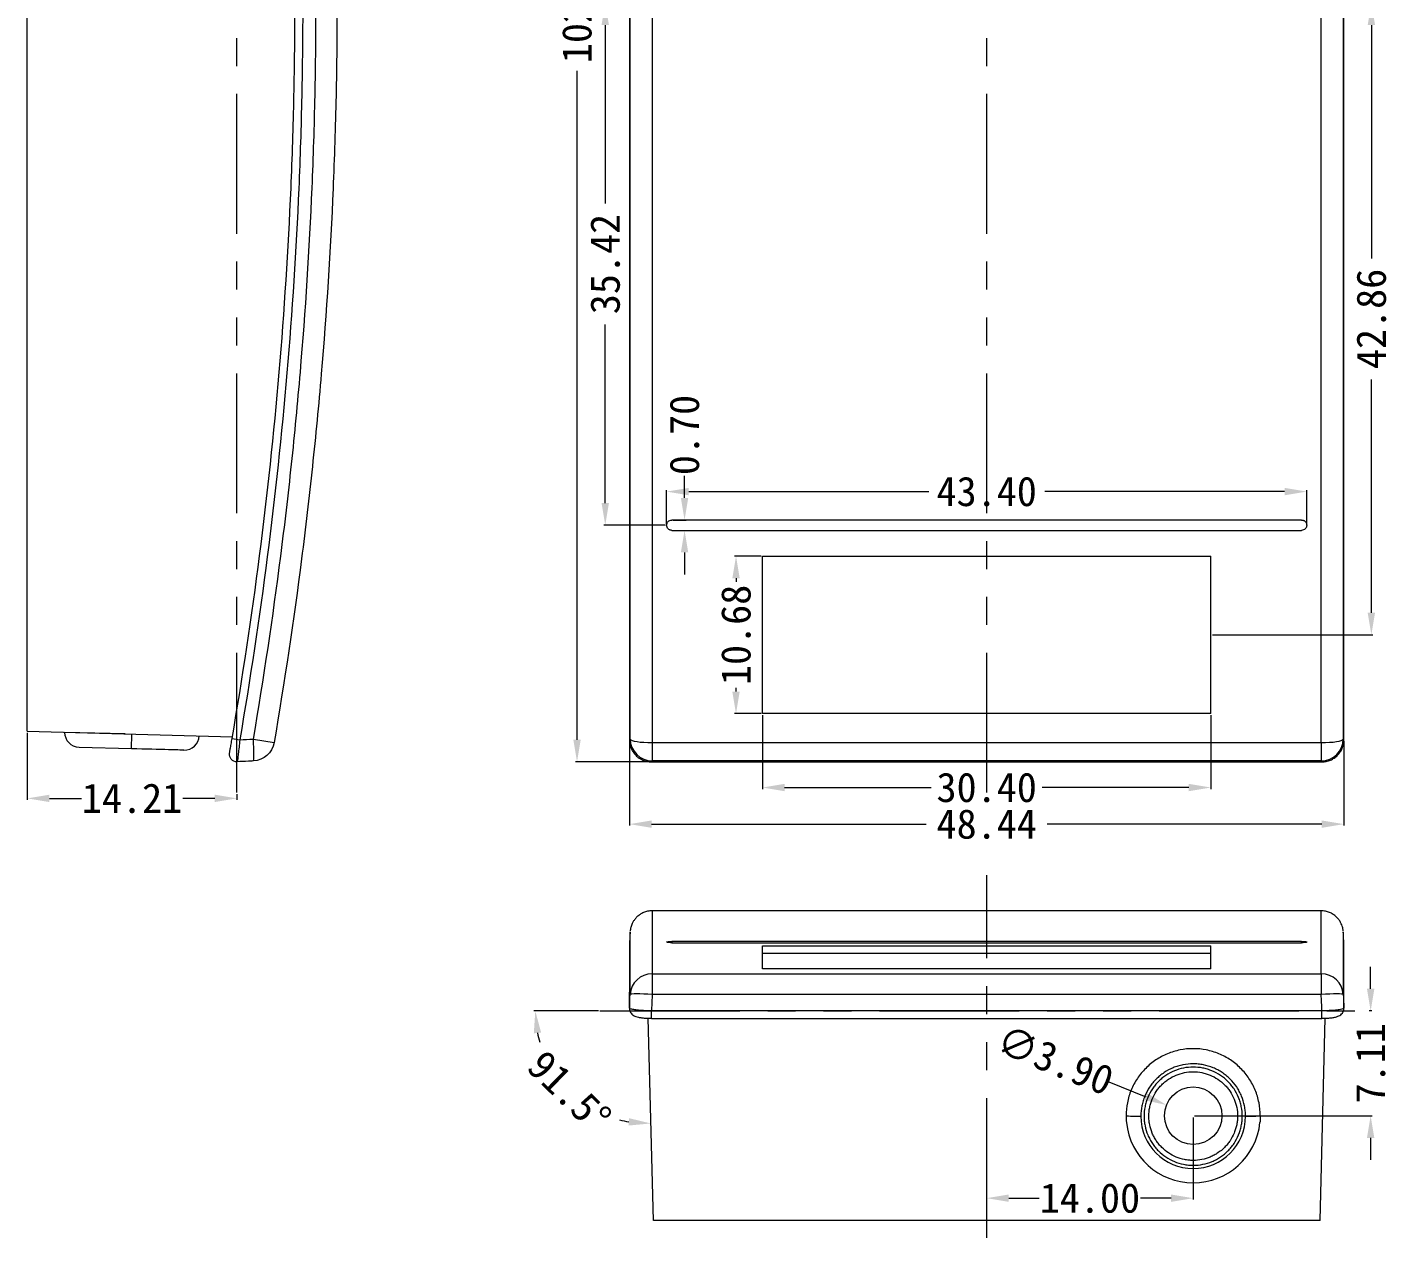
# Model space of a CAD drawing. Extents: x 28 to 482, y 221 to 386.
# Drawn here: x 30 to 122.4, y 221.2 to 303.3 of the extents above; entities that cross this region are included whole.
import ezdxf

# ---------------------------------------------------------------- set-up
doc = ezdxf.new("R2010")
doc.units = 0
doc.header["$MEASUREMENT"] = 0
doc.linetypes.add('PHANTOM', pattern=[2.5, 1.25, -0.25, 0.25, -0.25, 0.25, -0.25])
doc.layers.add('10', color=7, linetype='Continuous')
doc.dimstyles.new('2', dxfattribs={"dimtxt": 2, "dimasz": 1.5, "dimexe": 0.1, "dimexo": 0.1, "dimgap": 0.1, "dimtad": 0, "dimzin": 0, "dimdsep": 46, "dimtxsty": 'Standard', "dimcen": 0, "dimclrd": 4, "dimclre": 4, "dimclrt": 3, "dimadec": 1, "dimazin": 0, "dimtfac": 1, "dimtofl": 0, "dimtmove": 0, "dimatfit": 3, "dimfxl": 0, "dimtolj": 1, "dimtzin": 0, "dimlwd": 9, "dimlwe": 9, "dimarcsym": 0})

# ---------------------------------------------------------------- blocks, each defined once
blk = doc.blocks.new('*D26')
at = {"color": 4, "linetype": 'Continuous', "lineweight": 9}
for p, q in [((73.338, 269.583), (73.338, 271.861)), ((116.738, 269.583), (116.738, 271.861)), ((74.838, 271.761), (91.105, 271.761)), ((115.238, 271.761), (98.972, 271.761))]:
    blk.add_line(p, q, dxfattribs=at)
for points in [[(74.838, 272.011), (74.838, 271.511), (73.338, 271.761)], [(115.238, 272.011), (115.238, 271.511), (116.738, 271.761)]]:
    blk.add_solid(points, dxfattribs=at)
at = {"layer": 'Defpoints', "color": 0, "linetype": 'Continuous', "lineweight": 9}
for p in [(116.738, 271.761), (73.338, 269.483), (116.738, 269.483)]:
    blk.add_point(p, dxfattribs=at)
at = {"color": 3, "linetype": 'Continuous', "lineweight": 9, "insert": (95.038, 271.761), "char_height": 2, "attachment_point": 5}
blk.add_mtext('\\A1;43.40', dxfattribs=at)
blk = doc.blocks.new('*D27')
at = {"color": 4, "linetype": 'Continuous', "lineweight": 9}
for p, q in [((68.916, 304.902), (69.276, 304.902)), ((69.176, 303.402), (69.176, 291.293)), ((69.176, 270.983), (69.176, 283.093)), ((73.238, 269.483), (69.076, 269.483))]:
    blk.add_line(p, q, dxfattribs=at)
for points in [[(68.926, 303.402), (69.426, 303.402), (69.176, 304.902)], [(68.926, 270.983), (69.426, 270.983), (69.176, 269.483)]]:
    blk.add_solid(points, dxfattribs=at)
at = {"layer": 'Defpoints', "color": 0, "linetype": 'Continuous', "lineweight": 9}
for p in [(68.816, 304.902), (69.176, 269.483), (73.338, 269.483)]:
    blk.add_point(p, dxfattribs=at)
at = {"color": 3, "linetype": 'Continuous', "lineweight": 9, "insert": (69.176, 287.193), "char_height": 2, "attachment_point": 5, "rotation": 90}
blk.add_mtext('\\A1;35.42', dxfattribs=at)
blk = doc.blocks.new('*D28')
at = {"color": 4, "linetype": 'Continuous', "lineweight": 9}
for p, q in [((74.553, 271.333), (74.553, 272.833)), ((73.788, 269.833), (74.653, 269.833)), ((73.788, 269.133), (74.653, 269.133)), ((74.553, 267.633), (74.553, 266.133))]:
    blk.add_line(p, q, dxfattribs=at)
for points in [[(74.303, 271.333), (74.803, 271.333), (74.553, 269.833)], [(74.303, 267.633), (74.803, 267.633), (74.553, 269.133)]]:
    blk.add_solid(points, dxfattribs=at)
at = {"layer": 'Defpoints', "color": 0, "linetype": 'Continuous', "lineweight": 9}
for p in [(73.688, 269.833), (73.688, 269.133), (74.553, 269.833)]:
    blk.add_point(p, dxfattribs=at)
at = {"color": 3, "linetype": 'Continuous', "lineweight": 9, "insert": (74.553, 275.6), "char_height": 2, "attachment_point": 5, "rotation": 90}
blk.add_mtext('\\A1;0.70', dxfattribs=at)
blk = doc.blocks.new('*D29')
at = {"color": 4, "linetype": 'Continuous', "lineweight": 9}
for p, q in [((79.838, 256.602), (79.838, 251.589)), ((110.238, 256.602), (110.238, 251.589)), ((81.338, 251.689), (91.272, 251.689)), ((108.738, 251.689), (98.805, 251.689))]:
    blk.add_line(p, q, dxfattribs=at)
for points in [[(81.338, 251.939), (81.338, 251.439), (79.838, 251.689)], [(108.738, 251.939), (108.738, 251.439), (110.238, 251.689)]]:
    blk.add_solid(points, dxfattribs=at)
at = {"layer": 'Defpoints', "color": 0, "linetype": 'Continuous', "lineweight": 9}
for p in [(79.838, 256.702), (110.238, 256.702), (110.238, 251.689)]:
    blk.add_point(p, dxfattribs=at)
at = {"color": 3, "linetype": 'Continuous', "lineweight": 9, "insert": (95.038, 251.689), "char_height": 2, "attachment_point": 5}
blk.add_mtext('\\A1;30.40', dxfattribs=at)
blk = doc.blocks.new('*D30')
at = {"color": 4, "linetype": 'Continuous', "lineweight": 9}
for p, q in [((79.738, 267.383), (77.942, 267.383)), ((78.042, 265.883), (78.042, 265.643)), ((78.042, 258.202), (78.042, 258.443)), ((79.738, 256.702), (77.942, 256.702))]:
    blk.add_line(p, q, dxfattribs=at)
for points in [[(77.792, 265.883), (78.292, 265.883), (78.042, 267.383)], [(77.792, 258.202), (78.292, 258.202), (78.042, 256.702)]]:
    blk.add_solid(points, dxfattribs=at)
at = {"layer": 'Defpoints', "color": 0, "linetype": 'Continuous', "lineweight": 9}
for p in [(78.042, 267.383), (79.838, 267.383), (79.838, 256.702)]:
    blk.add_point(p, dxfattribs=at)
at = {"color": 3, "linetype": 'Continuous', "lineweight": 9, "insert": (78.042, 262.043), "char_height": 2, "attachment_point": 5, "rotation": 90}
blk.add_mtext('\\A1;10.68', dxfattribs=at)
blk = doc.blocks.new('*D31')
at = {"color": 4, "linetype": 'Continuous', "lineweight": 9}
for p, q in [((121.161, 304.902), (121.02, 304.902)), ((121.12, 303.402), (121.12, 287.572)), ((121.12, 263.543), (121.12, 279.372)), ((110.338, 262.043), (121.22, 262.043))]:
    blk.add_line(p, q, dxfattribs=at)
for points in [[(120.87, 303.402), (121.37, 303.402), (121.12, 304.902)], [(120.87, 263.543), (121.37, 263.543), (121.12, 262.043)]]:
    blk.add_solid(points, dxfattribs=at)
at = {"layer": 'Defpoints', "color": 0, "linetype": 'Continuous', "lineweight": 9}
for p in [(121.12, 304.902), (121.261, 304.902), (110.238, 262.043)]:
    blk.add_point(p, dxfattribs=at)
at = {"color": 3, "linetype": 'Continuous', "lineweight": 9, "insert": (121.12, 283.472), "char_height": 2, "attachment_point": 5, "rotation": 90}
blk.add_mtext('\\A1;42.86', dxfattribs=at)
blk = doc.blocks.new('*D32')
at = {"color": 4, "linetype": 'Continuous', "lineweight": 9}
for p, q in [((70.816, 254.828), (70.816, 249.107)), ((119.26, 254.828), (119.26, 249.107)), ((72.316, 249.207), (90.938, 249.207)), ((117.76, 249.207), (99.138, 249.207))]:
    blk.add_line(p, q, dxfattribs=at)
for points in [[(72.316, 249.457), (72.316, 248.957), (70.816, 249.207)], [(117.76, 249.457), (117.76, 248.957), (119.26, 249.207)]]:
    blk.add_solid(points, dxfattribs=at)
at = {"layer": 'Defpoints', "color": 0, "linetype": 'Continuous', "lineweight": 9}
for p in [(70.816, 254.928), (119.26, 254.928), (119.26, 249.207)]:
    blk.add_point(p, dxfattribs=at)
at = {"color": 3, "linetype": 'Continuous', "lineweight": 9, "insert": (95.038, 249.207), "char_height": 2, "attachment_point": 5}
blk.add_mtext('\\A1;48.44', dxfattribs=at)
blk = doc.blocks.new('*D33')
at = {"color": 4, "linetype": 'Continuous', "lineweight": 9}
for p, q in [((72.205, 356.37), (67.161, 356.37)), ((67.261, 354.87), (67.261, 309.502)), ((67.261, 254.934), (67.261, 300.302)), ((72.205, 253.434), (67.161, 253.434))]:
    blk.add_line(p, q, dxfattribs=at)
for points in [[(67.011, 354.87), (67.511, 354.87), (67.261, 356.37)], [(67.011, 254.934), (67.511, 254.934), (67.261, 253.434)]]:
    blk.add_solid(points, dxfattribs=at)
at = {"layer": 'Defpoints', "color": 0, "linetype": 'Continuous', "lineweight": 9}
for p in [(67.261, 356.37), (72.305, 356.37), (72.305, 253.434)]:
    blk.add_point(p, dxfattribs=at)
at = {"color": 3, "linetype": 'Continuous', "lineweight": 9, "insert": (67.261, 304.902), "char_height": 2, "attachment_point": 5, "rotation": 90}
blk.add_mtext('\\A1;102.94', dxfattribs=at)
blk = doc.blocks.new('*D43')
at = {"color": 4, "linetype": 'Continuous', "lineweight": 9}
for p, q in [((29.988, 255.402), (29.988, 250.854)), ((31.488, 250.954), (33.658, 250.954)), ((42.696, 250.954), (40.525, 250.954)), ((44.196, 251.246), (44.196, 250.854))]:
    blk.add_line(p, q, dxfattribs=at)
for points in [[(31.488, 251.204), (31.488, 250.704), (29.988, 250.954)], [(42.696, 251.204), (42.696, 250.704), (44.196, 250.954)]]:
    blk.add_solid(points, dxfattribs=at)
at = {"layer": 'Defpoints', "color": 0, "linetype": 'Continuous', "lineweight": 9}
for p in [(29.988, 255.502), (29.988, 250.954), (44.196, 251.346)]:
    blk.add_point(p, dxfattribs=at)
at = {"color": 3, "linetype": 'Continuous', "lineweight": 9, "insert": (37.092, 250.954), "char_height": 2, "attachment_point": 5}
blk.add_mtext('\\A1;14.21', dxfattribs=at)
blk = doc.blocks.new('*D44')
at = {"color": 4, "linetype": 'Continuous', "lineweight": 9}
for start, end in [(190.75326, 199.58529), (251.91471, 260.74674)]:
    blk.add_arc((44.196, 354.674), 9.298, start, end, dxfattribs=at)
for points in [[(34.812, 352.912), (35.31, 352.966), (34.901, 354.431)], [(42.721, 345.746), (42.68, 345.248), (44.196, 345.376)]]:
    blk.add_solid(points, dxfattribs=at)
at = {"layer": 'Defpoints', "color": 0, "linetype": 'Continuous', "lineweight": 9}
for p in [(44.196, 358.458), (29.988, 354.302), (43.897, 354.666), (36.226, 349.885), (44.196, 251.346)]:
    blk.add_point(p, dxfattribs=at)
at = {"color": 3, "linetype": 'Continuous', "lineweight": 9, "insert": (37.708, 348.014), "char_height": 2, "attachment_point": 5, "rotation": 315.75}
blk.add_mtext('\\A1;88.5°', dxfattribs=at)
blk = doc.blocks.new('*D45')
at = {"color": 4, "linetype": 'Continuous', "lineweight": 9}
for p, q in [((109.038, 229.302), (109.038, 223.738)), ((95.038, 222.429), (95.038, 223.938)), ((96.538, 223.838), (98.605, 223.838)), ((107.538, 223.838), (105.472, 223.838))]:
    blk.add_line(p, q, dxfattribs=at)
for points in [[(96.538, 224.088), (96.538, 223.588), (95.038, 223.838)], [(107.538, 224.088), (107.538, 223.588), (109.038, 223.838)]]:
    blk.add_solid(points, dxfattribs=at)
at = {"layer": 'Defpoints', "color": 0, "linetype": 'Continuous', "lineweight": 9}
for p in [(109.038, 229.402), (109.038, 223.838), (95.038, 222.329)]:
    blk.add_point(p, dxfattribs=at)
at = {"color": 3, "linetype": 'Continuous', "lineweight": 9, "insert": (102.038, 223.838), "char_height": 2, "attachment_point": 5}
blk.add_mtext('\\A1;14.00', dxfattribs=at)
blk = doc.blocks.new('*D46')
at = {"color": 4, "linetype": 'Continuous', "lineweight": 9}
blk.add_line((68.716, 236.537), (64.333, 236.537), dxfattribs=at)
for start, end in [(191.27742, 196.18177), (255.31823, 260.22258)]:
    blk.add_arc((72.066, 236.537), 7.633, start, end, dxfattribs=at)
for points in [[(64.332, 235.019), (64.829, 235.068), (64.433, 236.537)], [(70.788, 229.264), (70.752, 228.765), (72.266, 228.906)]]:
    blk.add_solid(points, dxfattribs=at)
at = {"layer": 'Defpoints', "color": 0, "linetype": 'Continuous', "lineweight": 9}
for p in [(68.816, 236.537), (72.079, 236.041), (121.261, 236.537), (65.489, 232.662), (72.438, 222.329)]:
    blk.add_point(p, dxfattribs=at)
at = {"color": 3, "linetype": 'Continuous', "lineweight": 9, "insert": (66.74, 231.069), "char_height": 2, "attachment_point": 5, "rotation": 315.75}
blk.add_mtext('\\A1;91.5°', dxfattribs=at)
blk = doc.blocks.new('*D47')
at = {"color": 4, "linetype": 'Continuous', "lineweight": 9}
for p, q in [((121.071, 238.037), (121.071, 239.537)), ((121.161, 236.537), (120.971, 236.537)), ((109.138, 229.429), (121.171, 229.429)), ((121.071, 227.929), (121.071, 226.429))]:
    blk.add_line(p, q, dxfattribs=at)
for points in [[(120.821, 238.037), (121.321, 238.037), (121.071, 236.537)], [(120.821, 227.929), (121.321, 227.929), (121.071, 229.429)]]:
    blk.add_solid(points, dxfattribs=at)
at = {"layer": 'Defpoints', "color": 0, "linetype": 'Continuous', "lineweight": 9}
for p in [(121.071, 236.537), (121.261, 236.537), (109.038, 229.429)]:
    blk.add_point(p, dxfattribs=at)
at = {"color": 3, "linetype": 'Continuous', "lineweight": 9, "insert": (121.071, 232.983), "char_height": 2, "attachment_point": 5, "rotation": 90}
blk.add_mtext('\\A1;7.11', dxfattribs=at)
blk = doc.blocks.new('*D48')
at = {"color": 4, "linetype": 'Continuous', "lineweight": 9}
blk.add_line((103.33, 231.729), (105.838, 230.718), dxfattribs=at)
blk.add_solid([(105.932, 230.95), (105.745, 230.486), (107.23, 230.157)], dxfattribs=at)
at = {"layer": 'Defpoints', "color": 0, "linetype": 'Continuous', "lineweight": 9}
for p in [(107.23, 230.157), (110.847, 228.7)]:
    blk.add_point(p, dxfattribs=at)
at = {"color": 3, "linetype": 'Continuous', "lineweight": 9, "insert": (99.682, 233.199), "char_height": 2, "attachment_point": 5, "rotation": 338.05027}
blk.add_mtext('\\A1;∅3.90', dxfattribs=at)

msp = doc.modelspace()

# ---------------------------------------------------------------- linework, layer by layer
at = {"linetype": 'Continuous', "lineweight": 9}
msp.add_circle((109.038, 229.429), 1.95, dxfattribs=at)
at = {"layer": '10', "color": 1, "linetype": 'PHANTOM', "lineweight": 9, "ltscale": 7.581418}
for p, q in [((44.196, 251.346), (44.196, 358.458)), ((95.038, 251.346), (95.038, 358.458)), ((95.038, 221.155), (95.038, 245.749)), ((68.816, 236.537), (121.261, 236.537))]:
    msp.add_line(p, q, dxfattribs=at)
at = {"layer": '10', "color": 7, "linetype": 'Continuous', "lineweight": 9}
for p, q in [((29.988, 255.502), (29.988, 354.302)), ((116.388, 269.833), (73.688, 269.833)), ((73.688, 269.133), (116.388, 269.133)), ((79.838, 267.383), (110.238, 267.383)), ((79.838, 256.702), (79.838, 267.383)), ((110.238, 256.702), (110.238, 267.383)), ((110.238, 256.702), (79.838, 256.702)), ((29.988, 255.502), (43.897, 255.138)), ((32.538, 255.435), (32.538, 255.412)), ((36.633, 255.328), (32.538, 255.412)), ((37.062, 254.319), (37.088, 255.316)), ((37.062, 254.319), (33.512, 254.412)), ((43.876, 255.018), (44.395, 254.928)), ((45.32, 254.977), (46.72, 254.737)), ((72.362, 254.737), (117.714, 254.737)), ((72.362, 254.737), (72.362, 253.492)), ((117.714, 254.737), (117.714, 253.492)), ((72.305, 253.435), (117.771, 253.435)), ((72.305, 253.434), (72.305, 253.435)), ((72.305, 253.434), (117.771, 253.434)), ((117.714, 253.492), (72.362, 253.492)), ((117.771, 253.434), (117.771, 253.435)), ((117.715, 243.329), (72.361, 243.329)), ((116.388, 241.251), (73.688, 241.251)), ((73.688, 241.251), (73.688, 241.166)), ((73.688, 241.166), (116.388, 241.166)), ((79.838, 240.949), (110.238, 240.949)), ((79.838, 239.391), (79.838, 240.949)), ((110.238, 240.425), (79.838, 240.425)), ((110.238, 239.391), (110.238, 240.949)), ((116.388, 241.166), (116.388, 241.251)), ((72.362, 239.061), (117.714, 239.061)), ((72.362, 239.061), (72.362, 237.661)), ((110.238, 239.391), (79.838, 239.391)), ((117.714, 239.061), (117.714, 237.661)), ((117.714, 237.661), (72.362, 237.661)), ((72.438, 222.329), (72.079, 236.041)), ((72.305, 236.036), (72.305, 236.562)), ((72.305, 236.562), (117.771, 236.562)), ((72.305, 236.036), (117.771, 236.036)), ((117.638, 222.329), (117.997, 236.041)), ((117.771, 236.036), (117.771, 236.562)), ((117.638, 222.329), (72.438, 222.329))]:
    msp.add_line(p, q, dxfattribs=at)
at = {"layer": '10', "color": 7, "linetype": 'Continuous', "lineweight": 9, "extrusion": (0, 0, -1)}
for centre, radius, start, end in [((-33.538, 255.412), 1, 271.5, 359.95245), ((-45.241, 254.99), 1.5, 189.72604, 267), ((-44.195, 253.934), 0.5, 267, 369.96287)]:
    msp.add_arc(centre, radius, start, end, dxfattribs=at)
at = {"layer": '10', "color": 7, "linetype": 'Continuous', "lineweight": 9}
for centre, radius, start, end in [((109.038, 229.402), 3.55, 180, 0), ((109.038, 229.429), 4.55, 185.73917, 354.26083)]:
    msp.add_arc(centre, radius, start, end, dxfattribs=at)
for centre, major_axis, ratio, start_param, end_param in [((40.638, 255.226), (0, -1), 1, 6.256871, 7.824939), ((45.241, 254.99), (-0.079, 1.498), 0.051796, 3.141593, 4.700647), ((72.362, 254.99), (-1.5, 0), 0.168937, 0.053363, 1.570796), ((72.362, 254.99), (-1.065, 1.056), 0.997289, 0.791269, 2.350324), ((117.714, 254.99), (-1.5, 0), 0.168937, 1.570796, 3.08823), ((117.714, 254.99), (-1.065, -1.056), 0.997289, 0.791269, 2.350324), ((72.362, 237.582), (-1.5, 0), 0.985627, 4.712389, 6.230054), ((117.714, 237.582), (-1.5, 0), 0.985627, 3.194724, 4.712389), ((72.362, 237.582), (-1.498, 0.078), 0.052266, 4.715103, 6.274158), ((117.714, 237.582), (-1.498, -0.078), 0.052266, 3.15062, 4.709674), ((105.488, 229.429), (-1, 0), 0.026177, 0.002618, 1.570796), ((112.588, 229.429), (-1, 0), 0.026177, 1.570796, 3.138975)]:
    msp.add_ellipse(centre, major_axis=major_axis, ratio=ratio, start_param=start_param, end_param=end_param, dxfattribs=at)
for points, degree, knots in [([(46.72, 355.067), (48.14, 346.781), (49.206, 338.451), (50.097, 327.983), (50.253, 325.887), (50.52, 321.695), (50.631, 319.598), (50.899, 313.305), (50.988, 309.108), (50.988, 302.807), (50.966, 300.706), (50.876, 296.504), (50.81, 294.405), (50.542, 288.11), (50.275, 283.92), (49.742, 277.645), (49.541, 275.554), (49.097, 271.376), (48.852, 269.288), (48.052, 263.036), (47.43, 258.88), (46.72, 254.737)], 3, [0, 0, 0, 0, 0.25, 0.25, 0.3125, 0.3125, 0.375, 0.375, 0.5, 0.5, 0.5625, 0.5625, 0.625, 0.625, 0.75, 0.75, 0.8125, 0.8125, 0.875, 0.875, 1, 1, 1, 1]), ([(72.362, 355.067), (72.362, 346.781), (72.362, 338.451), (72.361, 327.983), (72.361, 325.887), (72.361, 321.695), (72.361, 319.598), (72.361, 313.305), (72.361, 309.108), (72.361, 302.807), (72.361, 300.706), (72.361, 296.504), (72.361, 294.405), (72.361, 288.11), (72.361, 283.92), (72.361, 277.645), (72.361, 275.554), (72.362, 271.376), (72.362, 269.288), (72.362, 263.036), (72.362, 258.88), (72.362, 254.737)], 3, [0, 0, 0, 0, 0.25, 0.25, 0.3125, 0.3125, 0.375, 0.375, 0.5, 0.5, 0.5625, 0.5625, 0.625, 0.625, 0.75, 0.75, 0.8125, 0.8125, 0.875, 0.875, 1, 1, 1, 1]), ([(117.714, 254.737), (117.714, 258.88), (117.715, 263.036), (117.715, 269.288), (117.715, 271.376), (117.715, 275.554), (117.715, 277.645), (117.715, 283.92), (117.715, 288.11), (117.715, 294.405), (117.715, 296.504), (117.715, 300.706), (117.715, 302.807), (117.715, 309.108), (117.715, 313.305), (117.715, 319.598), (117.715, 321.695), (117.715, 325.887), (117.715, 327.983), (117.715, 338.451), (117.715, 346.781), (117.714, 355.067)], 3, [0, 0, 0, 0, 0.125, 0.125, 0.1875, 0.1875, 0.25, 0.25, 0.375, 0.375, 0.4375, 0.4375, 0.5, 0.5, 0.625, 0.625, 0.6875, 0.6875, 0.75, 0.75, 1, 1, 1, 1]), ([(43.876, 255.018), (45.295, 263.261), (46.358, 271.539), (47.424, 284.008), (47.691, 288.173), (47.959, 294.434), (48.026, 296.523), (48.115, 300.704), (48.138, 302.794), (48.138, 309.062), (48.049, 313.238), (47.783, 319.499), (47.672, 321.586), (47.405, 325.758), (47.249, 327.844), (46.36, 338.256), (45.295, 346.543), (43.876, 354.786)], 3, [0, 0, 0, 0, 0.25, 0.25, 0.375, 0.375, 0.4375, 0.4375, 0.5, 0.5, 0.625, 0.625, 0.6875, 0.6875, 0.75, 0.75, 1, 1, 1, 1]), ([(44.395, 354.876), (45.816, 346.617), (46.883, 338.316), (47.774, 327.885), (47.93, 325.795), (48.197, 321.616), (48.308, 319.525), (48.575, 313.253), (48.664, 309.069), (48.664, 302.79), (48.641, 300.696), (48.552, 296.508), (48.485, 294.415), (48.217, 288.143), (47.949, 283.971), (46.881, 271.479), (45.816, 263.186), (44.395, 254.928)], 3, [0, 0, 0, 0, 0.25, 0.25, 0.3125, 0.3125, 0.375, 0.375, 0.5, 0.5, 0.5625, 0.5625, 0.625, 0.625, 0.75, 0.75, 1, 1, 1, 1]), ([(45.32, 254.977), (46.026, 259.1), (46.645, 263.236), (47.441, 269.459), (47.685, 271.537), (48.127, 275.694), (48.326, 277.775), (48.857, 284.021), (49.123, 288.191), (49.389, 294.455), (49.455, 296.544), (49.544, 300.726), (49.566, 302.817), (49.566, 309.087), (49.477, 313.265), (49.212, 319.527), (49.101, 321.614), (48.835, 325.787), (48.68, 327.873), (47.794, 338.29), (46.733, 346.581), (45.32, 354.827)], 3, [0, 0, 0, 0, 0.125, 0.125, 0.1875, 0.1875, 0.25, 0.25, 0.375, 0.375, 0.4375, 0.4375, 0.5, 0.5, 0.625, 0.625, 0.6875, 0.6875, 0.75, 0.75, 1, 1, 1, 1]), ([(70.816, 354.876), (70.816, 346.617), (70.816, 338.316), (70.816, 327.885), (70.816, 325.795), (70.816, 321.616), (70.816, 319.525), (70.816, 313.253), (70.816, 309.069), (70.816, 302.79), (70.816, 300.696), (70.816, 296.508), (70.816, 294.415), (70.816, 288.143), (70.816, 283.971), (70.816, 271.479), (70.816, 263.186), (70.816, 254.928)], 3, [0, 0, 0, 0, 0.25, 0.25, 0.3125, 0.3125, 0.375, 0.375, 0.5, 0.5, 0.5625, 0.5625, 0.625, 0.625, 0.75, 0.75, 1, 1, 1, 1]), ([(70.864, 254.977), (70.864, 259.1), (70.864, 263.236), (70.864, 269.459), (70.864, 271.537), (70.864, 275.694), (70.863, 277.775), (70.863, 284.021), (70.863, 288.191), (70.863, 294.455), (70.863, 296.544), (70.863, 300.726), (70.863, 302.817), (70.863, 309.087), (70.863, 313.265), (70.863, 319.527), (70.863, 321.614), (70.863, 325.787), (70.863, 327.873), (70.864, 338.29), (70.864, 346.581), (70.864, 354.827)], 3, [0, 0, 0, 0, 0.125, 0.125, 0.1875, 0.1875, 0.25, 0.25, 0.375, 0.375, 0.4375, 0.4375, 0.5, 0.5, 0.625, 0.625, 0.6875, 0.6875, 0.75, 0.75, 1, 1, 1, 1]), ([(119.212, 354.827), (119.213, 346.581), (119.213, 338.29), (119.213, 327.873), (119.213, 325.787), (119.213, 321.614), (119.213, 319.527), (119.213, 313.265), (119.213, 309.087), (119.213, 302.817), (119.213, 300.726), (119.213, 296.544), (119.213, 294.455), (119.213, 288.191), (119.213, 284.021), (119.213, 277.775), (119.213, 275.694), (119.213, 271.537), (119.213, 269.459), (119.213, 263.236), (119.212, 259.1), (119.212, 254.977)], 3, [0, 0, 0, 0, 0.25, 0.25, 0.3125, 0.3125, 0.375, 0.375, 0.5, 0.5, 0.5625, 0.5625, 0.625, 0.625, 0.75, 0.75, 0.8125, 0.8125, 0.875, 0.875, 1, 1, 1, 1]), ([(119.26, 254.928), (119.26, 263.186), (119.26, 271.488), (119.261, 281.919), (119.261, 284.009), (119.261, 288.188), (119.261, 290.278), (119.261, 296.551), (119.261, 300.735), (119.261, 307.014), (119.261, 309.107), (119.261, 313.296), (119.261, 315.389), (119.261, 321.661), (119.261, 325.833), (119.26, 338.324), (119.26, 346.617), (119.26, 354.876)], 3, [0, 0, 0, 0, 0.25, 0.25, 0.3125, 0.3125, 0.375, 0.375, 0.5, 0.5, 0.5625, 0.5625, 0.625, 0.625, 0.75, 0.75, 1, 1, 1, 1]), ([(73.688, 269.133), (73.665, 269.133), (73.642, 269.136), (73.597, 269.145), (73.575, 269.151), (73.533, 269.169), (73.513, 269.18), (73.474, 269.205), (73.456, 269.22), (73.408, 269.268), (73.382, 269.307), (73.347, 269.391), (73.338, 269.437), (73.338, 269.529), (73.347, 269.575), (73.373, 269.638), (73.384, 269.658), (73.409, 269.696), (73.424, 269.714), (73.472, 269.763), (73.511, 269.789), (73.596, 269.824), (73.642, 269.833), (73.688, 269.833)], 3, [0, 0, 0, 0, 0.0625, 0.0625, 0.125, 0.125, 0.1875, 0.1875, 0.25, 0.25, 0.375, 0.375, 0.5, 0.5, 0.625, 0.625, 0.6875, 0.6875, 0.75, 0.75, 0.875, 0.875, 1, 1, 1, 1]), ([(116.388, 269.833), (116.411, 269.833), (116.434, 269.831), (116.479, 269.822), (116.501, 269.815), (116.544, 269.798), (116.564, 269.787), (116.602, 269.761), (116.62, 269.747), (116.668, 269.698), (116.694, 269.659), (116.729, 269.575), (116.738, 269.529), (116.738, 269.437), (116.729, 269.392), (116.703, 269.329), (116.692, 269.309), (116.667, 269.271), (116.652, 269.252), (116.604, 269.204), (116.565, 269.178), (116.481, 269.143), (116.435, 269.133), (116.388, 269.133)], 3, [0, 0, 0, 0, 0.0625, 0.0625, 0.125, 0.125, 0.1875, 0.1875, 0.25, 0.25, 0.375, 0.375, 0.5, 0.5, 0.625, 0.625, 0.6875, 0.6875, 0.75, 0.75, 0.875, 0.875, 1, 1, 1, 1]), ([(40.614, 254.226), (40.609, 254.226), (40.226, 254.236), (38.918, 254.27), (37.999, 254.294), (37.062, 254.319)], 3, [0, 0, 0, 0, 0.499995, 0.499995, 1, 1, 1, 1]), ([(43.702, 254.018), (43.703, 254.023), (43.708, 254.047), (43.721, 254.123), (43.726, 254.155), (43.739, 254.228), (43.747, 254.27), (43.763, 254.363), (43.772, 254.414), (43.79, 254.522), (43.8, 254.579), (43.821, 254.7), (43.832, 254.762), (43.854, 254.888), (43.865, 254.953), (43.876, 255.018)], 3, [0, 0, 0, 0, 0.25, 0.25, 0.375, 0.375, 0.5, 0.5, 0.625, 0.625, 0.75, 0.75, 0.875, 0.875, 1, 1, 1, 1]), ([(44.395, 254.928), (44.378, 254.757), (44.361, 254.584), (44.344, 254.423), (44.327, 254.262), (44.31, 254.108), (44.295, 253.975), (44.28, 253.844), (44.267, 253.73), (44.255, 253.644), (44.244, 253.559), (44.236, 253.497), (44.229, 253.464), (44.226, 253.445), (44.226, 253.433), (44.22, 253.435)], 3, [0, 0, 0, 0, 0.220634, 0.220634, 0.220634, 0.442452, 0.442452, 0.442452, 0.661339, 0.661339, 0.661339, 0.875112, 0.875112, 0.875112, 1, 1, 1, 1]), ([(70.816, 254.928), (70.817, 254.83), (70.826, 254.734), (70.855, 254.591), (70.867, 254.544), (70.895, 254.451), (70.911, 254.404), (70.967, 254.269), (71.012, 254.183), (71.119, 254.021), (71.182, 253.944), (71.319, 253.806), (71.394, 253.744), (71.515, 253.662), (71.557, 253.636), (71.643, 253.59), (71.687, 253.569), (71.822, 253.513), (71.915, 253.484), (72.109, 253.445), (72.206, 253.435), (72.305, 253.435)], 3, [0, 0, 0, 0, 0.125, 0.125, 0.1875, 0.1875, 0.25, 0.25, 0.375, 0.375, 0.5, 0.5, 0.625, 0.625, 0.6875, 0.6875, 0.75, 0.75, 0.875, 0.875, 1, 1, 1, 1]), ([(117.771, 253.435), (117.87, 253.435), (117.967, 253.445), (118.11, 253.473), (118.158, 253.485), (118.251, 253.514), (118.298, 253.531), (118.433, 253.587), (118.519, 253.633), (118.681, 253.742), (118.757, 253.805), (118.894, 253.943), (118.955, 254.018), (119.064, 254.182), (119.109, 254.268), (119.165, 254.403), (119.181, 254.448), (119.209, 254.542), (119.221, 254.589), (119.25, 254.733), (119.26, 254.83), (119.26, 254.928)], 3, [0, 0, 0, 0, 0.125, 0.125, 0.1875, 0.1875, 0.25, 0.25, 0.375, 0.375, 0.5, 0.5, 0.625, 0.625, 0.75, 0.75, 0.8125, 0.8125, 0.875, 0.875, 1, 1, 1, 1]), ([(45.32, 253.492), (45.206, 253.486), (45.092, 253.48), (44.977, 253.474), (44.725, 253.461), (44.473, 253.448), (44.221, 253.435)], 3, [0, 0, 0, 0, 0.311713, 0.311713, 0.311713, 1, 1, 1, 1]), ([(72.362, 253.492), (72.356, 253.486), (72.35, 253.48), (72.344, 253.474), (72.331, 253.461), (72.318, 253.448), (72.305, 253.435)], 3, [0, 0, 0, 0, 0.311713, 0.311713, 0.311713, 1, 1, 1, 1]), ([(117.771, 253.435), (117.758, 253.448), (117.745, 253.461), (117.732, 253.474), (117.726, 253.48), (117.72, 253.486), (117.714, 253.492)], 3, [0, 0, 0, 0, 0.688287, 0.688287, 0.688287, 1, 1, 1, 1]), ([(72.361, 243.322), (72.331, 243.325), (72.202, 243.33), (71.98, 243.286), (71.716, 243.191), (71.491, 243.058), (71.305, 242.901), (71.158, 242.731), (71.048, 242.559), (70.972, 242.398), (70.924, 242.259), (70.896, 242.149), (70.881, 242.067), (70.873, 242.008), (70.87, 241.98), (70.869, 241.97)], 3, [0, 0, 0, 0, 0.034321, 0.149553, 0.25629, 0.355895, 0.449034, 0.535774, 0.615579, 0.686944, 0.748158, 0.80235, 0.85824, 0.923302, 1, 1, 1, 1]), ([(119.207, 241.97), (119.207, 241.979), (119.204, 242.008), (119.194, 242.074), (119.177, 242.168), (119.141, 242.298), (119.078, 242.462), (118.977, 242.648), (118.832, 242.839), (118.642, 243.017), (118.41, 243.167), (118.146, 243.273), (117.909, 243.325), (117.764, 243.323), (117.715, 243.32)], 3, [0, 0, 0, 0, 0.085264, 0.150762, 0.212178, 0.272292, 0.342452, 0.427009, 0.519496, 0.619408, 0.725038, 0.833979, 0.944579, 1, 1, 1, 1]), ([(70.816, 241.011), (70.816, 241.007), (70.816, 241.002), (70.816, 240.998), (70.816, 240.982), (70.816, 240.893), (70.816, 240.825), (70.816, 240.558), (70.816, 240.29), (70.816, 239.222), (70.816, 238.157), (70.816, 236.736)], 3, [0, 0, 0, 0, 0.000126, 0.000126, 0.125111, 0.125111, 0.250095, 0.250095, 0.500063, 0.500063, 1, 1, 1, 1]), ([(73.688, 241.166), (73.649, 241.166), (73.61, 241.167), (73.573, 241.169), (73.536, 241.17), (73.501, 241.173), (73.471, 241.176), (73.44, 241.179), (73.413, 241.182), (73.393, 241.186), (73.372, 241.19), (73.356, 241.195), (73.347, 241.199), (73.342, 241.202), (73.338, 241.204), (73.338, 241.209), (73.338, 241.213), (73.345, 241.218), (73.358, 241.223), (73.371, 241.227), (73.391, 241.231), (73.416, 241.235), (73.441, 241.239), (73.471, 241.242), (73.505, 241.244), (73.538, 241.247), (73.575, 241.249), (73.614, 241.25), (73.638, 241.25), (73.663, 241.251), (73.688, 241.251)], 3, [0, 0, 0, 0, 0.1065, 0.1065, 0.1065, 0.212979, 0.212979, 0.212979, 0.319803, 0.319803, 0.319803, 0.427374, 0.427374, 0.427374, 0.499985, 0.499985, 0.499985, 0.608416, 0.608416, 0.608416, 0.716871, 0.716871, 0.716871, 0.824966, 0.824966, 0.824966, 0.93232, 0.93232, 0.93232, 1, 1, 1, 1]), ([(116.388, 241.251), (116.427, 241.251), (116.467, 241.25), (116.503, 241.248), (116.54, 241.247), (116.575, 241.244), (116.606, 241.241), (116.636, 241.239), (116.663, 241.235), (116.684, 241.231), (116.705, 241.227), (116.72, 241.223), (116.729, 241.218), (116.734, 241.216), (116.739, 241.213), (116.738, 241.208), (116.738, 241.204), (116.731, 241.199), (116.718, 241.195), (116.705, 241.19), (116.685, 241.186), (116.661, 241.182), (116.636, 241.178), (116.605, 241.175), (116.572, 241.173), (116.538, 241.17), (116.501, 241.168), (116.463, 241.167), (116.438, 241.167), (116.413, 241.166), (116.388, 241.166)], 3, [0, 0, 0, 0, 0.10652, 0.10652, 0.10652, 0.213019, 0.213019, 0.213019, 0.319846, 0.319846, 0.319846, 0.427393, 0.427393, 0.427393, 0.499954, 0.499954, 0.499954, 0.608406, 0.608406, 0.608406, 0.716879, 0.716879, 0.716879, 0.825004, 0.825004, 0.825004, 0.932376, 0.932376, 0.932376, 1, 1, 1, 1]), ([(119.26, 236.736), (119.26, 238.157), (119.26, 239.224), (119.261, 240.114), (119.261, 240.27), (119.261, 240.538), (119.261, 240.649), (119.261, 240.916), (119.261, 241.002), (119.261, 241.007)], 3, [0, 0, 0, 0, 0.500314, 0.500314, 0.625392, 0.625392, 0.75047, 0.75047, 1, 1, 1, 1]), ([(72.362, 237.661), (72.356, 237.546), (72.35, 237.432), (72.344, 237.318), (72.331, 237.066), (72.318, 236.814), (72.305, 236.562)], 3, [0, 0, 0, 0, 0.311713, 0.311713, 0.311713, 1, 1, 1, 1]), ([(117.771, 236.562), (117.758, 236.814), (117.745, 237.066), (117.732, 237.318), (117.726, 237.432), (117.72, 237.546), (117.714, 237.661)], 3, [0, 0, 0, 0, 0.688287, 0.688287, 0.688287, 1, 1, 1, 1]), ([(70.816, 236.736), (70.817, 236.719), (70.847, 236.702), (70.905, 236.685), (70.963, 236.668), (71.05, 236.651), (71.16, 236.636), (71.268, 236.621), (71.401, 236.607), (71.547, 236.596), (71.689, 236.585), (71.849, 236.576), (72.012, 236.57), (72.108, 236.567), (72.207, 236.564), (72.305, 236.562)], 3, [0, 0, 0, 0, 0.220634, 0.220634, 0.220634, 0.442452, 0.442452, 0.442452, 0.661339, 0.661339, 0.661339, 0.875112, 0.875112, 0.875112, 1, 1, 1, 1]), ([(70.82, 236.709), (70.819, 236.696), (70.812, 236.626), (70.85, 236.505), (70.926, 236.374), (71.025, 236.278), (71.134, 236.208), (71.263, 236.154), (71.423, 236.11), (71.63, 236.075), (71.875, 236.05), (72.104, 236.037), (72.25, 236.037), (72.305, 236.038)], 3, [0, 0, 0, 0, 0.018966, 0.10559, 0.180577, 0.252323, 0.327137, 0.414629, 0.533878, 0.667724, 0.792562, 0.9234, 1, 1, 1, 1]), ([(117.771, 236.037), (117.84, 236.037), (117.997, 236.038), (118.238, 236.053), (118.481, 236.079), (118.706, 236.122), (118.884, 236.176), (119.043, 236.268), (119.16, 236.385), (119.236, 236.529), (119.269, 236.658), (119.257, 236.729), (119.254, 236.743)], 3, [0, 0, 0, 0, 0.093975, 0.218998, 0.346595, 0.481181, 0.634782, 0.735265, 0.813078, 0.894523, 0.978592, 1, 1, 1, 1]), ([(117.771, 236.562), (117.935, 236.565), (118.101, 236.571), (118.255, 236.579), (118.41, 236.587), (118.557, 236.597), (118.686, 236.61), (118.814, 236.622), (118.927, 236.636), (119.016, 236.651), (119.107, 236.666), (119.174, 236.683), (119.215, 236.699), (119.244, 236.712), (119.26, 236.724), (119.26, 236.736)], 3, [0, 0, 0, 0, 0.210227, 0.210227, 0.210227, 0.420196, 0.420196, 0.420196, 0.630269, 0.630269, 0.630269, 0.843594, 0.843594, 0.843594, 1, 1, 1, 1]), ([(113.588, 229.428), (113.588, 229.725), (113.559, 230.021), (113.472, 230.461), (113.435, 230.607), (113.349, 230.892), (113.249, 231.171), (113.122, 231.44), (112.982, 231.703), (112.905, 231.832), (112.655, 232.205), (112.467, 232.434), (112.152, 232.749), (112.042, 232.85), (111.81, 233.04), (111.689, 233.129), (111.318, 233.377), (111.057, 233.517), (110.643, 233.689), (110.501, 233.739), (110.215, 233.826), (110.071, 233.862), (109.635, 233.949), (109.339, 233.978), (108.737, 233.978), (108.442, 233.949), (108.005, 233.862), (107.861, 233.826), (107.575, 233.739), (107.433, 233.689), (107.02, 233.517), (106.758, 233.377), (106.387, 233.129), (106.267, 233.04), (106.035, 232.85), (105.924, 232.749), (105.61, 232.434), (105.421, 232.205), (105.172, 231.832), (105.094, 231.703), (104.954, 231.44), (104.827, 231.171), (104.727, 230.892), (104.641, 230.607), (104.604, 230.461), (104.517, 230.021), (104.488, 229.725), (104.488, 229.428)], 3, [0, 0, 0, 0, 0.0625, 0.0625, 0.09375, 0.09375, 0.125, 0.15625, 0.15625, 0.1875, 0.1875, 0.25, 0.25, 0.28125, 0.28125, 0.3125, 0.3125, 0.375, 0.375, 0.40625, 0.40625, 0.4375, 0.4375, 0.5, 0.5, 0.5625, 0.5625, 0.59375, 0.59375, 0.625, 0.625, 0.6875, 0.6875, 0.71875, 0.71875, 0.75, 0.75, 0.8125, 0.8125, 0.84375, 0.84375, 0.875, 0.90625, 0.90625, 0.9375, 0.9375, 1, 1, 1, 1]), ([(112.588, 229.402), (112.588, 229.52), (112.582, 229.636), (112.559, 229.869), (112.542, 229.985), (112.473, 230.328), (112.406, 230.549), (112.272, 230.872), (112.222, 230.978), (112.111, 231.184), (112.051, 231.284), (111.858, 231.572), (111.711, 231.751), (111.464, 231.998), (111.376, 232.076), (111.196, 232.224), (111.01, 232.361), (110.812, 232.48), (110.607, 232.589), (110.502, 232.639), (110.177, 232.773), (109.955, 232.84), (109.615, 232.907), (109.5, 232.924), (109.268, 232.947), (109.151, 232.953), (108.802, 232.953), (108.573, 232.93), (108.231, 232.862), (108.117, 232.833), (107.894, 232.765), (107.785, 232.726), (107.464, 232.593), (107.26, 232.484), (106.969, 232.289), (106.875, 232.219), (106.695, 232.072), (106.524, 231.917), (106.369, 231.745), (106.221, 231.566), (106.151, 231.472), (105.957, 231.181), (105.848, 230.977), (105.715, 230.656), (105.676, 230.547), (105.608, 230.323), (105.579, 230.209), (105.511, 229.868), (105.488, 229.637), (105.488, 229.402)], 3, [0, 0, 0, 0, 0.03125, 0.03125, 0.0625, 0.0625, 0.125, 0.125, 0.15625, 0.15625, 0.1875, 0.1875, 0.25, 0.25, 0.28125, 0.28125, 0.3125, 0.34375, 0.34375, 0.375, 0.375, 0.4375, 0.4375, 0.46875, 0.46875, 0.5, 0.5, 0.5625, 0.5625, 0.59375, 0.59375, 0.625, 0.625, 0.6875, 0.6875, 0.71875, 0.71875, 0.75, 0.78125, 0.78125, 0.8125, 0.8125, 0.875, 0.875, 0.90625, 0.90625, 0.9375, 0.9375, 1, 1, 1, 1]), ([(109.038, 226.068), (108.928, 226.068), (108.819, 226.074), (108.601, 226.096), (108.492, 226.113), (108.171, 226.178), (107.963, 226.242), (107.562, 226.408), (107.367, 226.512), (107.005, 226.753), (106.837, 226.89), (106.605, 227.122), (106.531, 227.204), (106.394, 227.373), (106.265, 227.548), (106.154, 227.734), (106.052, 227.926), (106.005, 228.025), (105.88, 228.329), (105.817, 228.537), (105.752, 228.856), (105.736, 228.963), (105.714, 229.181), (105.708, 229.291), (105.708, 229.618), (105.731, 229.833), (105.795, 230.153), (105.822, 230.259), (105.886, 230.469), (105.923, 230.571), (106.047, 230.872), (106.149, 231.064), (106.331, 231.338), (106.396, 231.426), (106.533, 231.594), (106.606, 231.675), (106.759, 231.828), (106.839, 231.9), (107.008, 232.038), (107.096, 232.104), (107.37, 232.285), (107.561, 232.387), (107.962, 232.554), (108.174, 232.619), (108.601, 232.705), (108.817, 232.728), (109.257, 232.728), (109.474, 232.706), (109.795, 232.641), (109.902, 232.613), (110.111, 232.549), (110.213, 232.513), (110.514, 232.388), (110.706, 232.286), (111.072, 232.043), (111.24, 231.905), (111.47, 231.676), (111.542, 231.595), (111.68, 231.426), (111.746, 231.337), (111.927, 231.064), (112.029, 230.873), (112.153, 230.572), (112.19, 230.469), (112.255, 230.259), (112.281, 230.153), (112.346, 229.834), (112.368, 229.619), (112.368, 229.291), (112.363, 229.181), (112.341, 228.964), (112.308, 228.749), (112.255, 228.539), (112.192, 228.331), (112.155, 228.228), (112.029, 227.924), (111.927, 227.732), (111.747, 227.461), (111.683, 227.373), (111.544, 227.203), (111.471, 227.121), (111.24, 226.891), (111.072, 226.754), (110.801, 226.573), (110.706, 226.516), (110.513, 226.413), (110.415, 226.367), (110.114, 226.242), (109.906, 226.178), (109.476, 226.091), (109.258, 226.068), (109.038, 226.068)], 3, [0, 0, 0, 0, 0.015625, 0.015625, 0.03125, 0.03125, 0.0625, 0.0625, 0.09375, 0.09375, 0.125, 0.125, 0.140625, 0.140625, 0.15625, 0.171875, 0.171875, 0.1875, 0.1875, 0.21875, 0.21875, 0.234375, 0.234375, 0.25, 0.25, 0.28125, 0.28125, 0.296875, 0.296875, 0.3125, 0.3125, 0.34375, 0.34375, 0.359375, 0.359375, 0.375, 0.375, 0.390625, 0.390625, 0.40625, 0.40625, 0.4375, 0.4375, 0.46875, 0.46875, 0.5, 0.5, 0.53125, 0.53125, 0.546875, 0.546875, 0.5625, 0.5625, 0.59375, 0.59375, 0.625, 0.625, 0.640625, 0.640625, 0.65625, 0.65625, 0.6875, 0.6875, 0.703125, 0.703125, 0.71875, 0.71875, 0.75, 0.75, 0.765625, 0.765625, 0.78125, 0.796875, 0.796875, 0.8125, 0.8125, 0.84375, 0.84375, 0.859375, 0.859375, 0.875, 0.875, 0.90625, 0.90625, 0.921875, 0.921875, 0.9375, 0.9375, 0.96875, 0.96875, 1, 1, 1, 1]), ([(109.038, 226.398), (109.237, 226.398), (109.434, 226.418), (109.823, 226.498), (110.01, 226.556), (110.282, 226.668), (110.371, 226.71), (110.545, 226.803), (110.631, 226.854), (110.876, 227.018), (111.028, 227.141), (111.236, 227.35), (111.303, 227.424), (111.428, 227.577), (111.486, 227.657), (111.648, 227.902), (111.74, 228.075), (111.854, 228.35), (111.887, 228.443), (111.945, 228.631), (111.993, 228.821), (112.022, 229.015), (112.042, 229.211), (112.047, 229.31), (112.047, 229.606), (112.027, 229.801), (111.949, 230.186), (111.89, 230.377), (111.74, 230.74), (111.648, 230.913), (111.485, 231.159), (111.425, 231.24), (111.301, 231.392), (111.235, 231.465), (111.028, 231.673), (110.876, 231.797), (110.545, 232.016), (110.371, 232.108), (110.1, 232.221), (110.007, 232.254), (109.818, 232.312), (109.722, 232.337), (109.432, 232.396), (109.236, 232.416), (108.838, 232.416), (108.643, 232.395), (108.257, 232.317), (108.066, 232.258), (107.704, 232.108), (107.53, 232.016), (107.284, 231.852), (107.203, 231.793), (107.051, 231.668), (106.906, 231.537), (106.775, 231.391), (106.651, 231.239), (106.592, 231.16), (106.428, 230.912), (106.336, 230.738), (106.223, 230.467), (106.19, 230.374), (106.132, 230.185), (106.108, 230.089), (106.05, 229.8), (106.029, 229.605), (106.029, 229.311), (106.034, 229.211), (106.054, 229.014), (106.069, 228.917), (106.127, 228.629), (106.185, 228.441), (106.298, 228.167), (106.34, 228.077), (106.433, 227.904), (106.533, 227.735), (106.649, 227.577), (106.773, 227.424), (106.84, 227.35), (107.049, 227.141), (107.201, 227.017), (107.528, 226.8), (107.704, 226.706), (108.067, 226.555), (108.254, 226.498), (108.544, 226.438), (108.643, 226.423), (108.84, 226.403), (108.939, 226.398), (109.038, 226.398)], 3, [0, 0, 0, 0, 0.03125, 0.03125, 0.0625, 0.0625, 0.078125, 0.078125, 0.09375, 0.09375, 0.125, 0.125, 0.140625, 0.140625, 0.15625, 0.15625, 0.1875, 0.1875, 0.203125, 0.203125, 0.21875, 0.234375, 0.234375, 0.25, 0.25, 0.28125, 0.28125, 0.3125, 0.3125, 0.34375, 0.34375, 0.359375, 0.359375, 0.375, 0.375, 0.40625, 0.40625, 0.4375, 0.4375, 0.453125, 0.453125, 0.46875, 0.46875, 0.5, 0.5, 0.53125, 0.53125, 0.5625, 0.5625, 0.59375, 0.59375, 0.609375, 0.609375, 0.625, 0.640625, 0.640625, 0.65625, 0.65625, 0.6875, 0.6875, 0.703125, 0.703125, 0.71875, 0.71875, 0.75, 0.75, 0.765625, 0.765625, 0.78125, 0.78125, 0.8125, 0.8125, 0.828125, 0.828125, 0.84375, 0.859375, 0.859375, 0.875, 0.875, 0.90625, 0.90625, 0.9375, 0.9375, 0.96875, 0.96875, 0.984375, 0.984375, 1, 1, 1, 1]), ([(113.588, 229.428), (113.588, 229.315), (113.583, 229.202), (113.579, 229.127), (113.573, 229.052), (113.566, 228.977)], 2, [0, 0, 0, 0.5, 0.5, 0.75, 1, 1, 1])]:
    msp.add_open_spline(points, degree=degree, knots=knots, dxfattribs=at)
for points, degree in [([(44.395, 254.928), (44.703, 254.945), (45.012, 254.961), (45.32, 254.977)], 3), ([(70.816, 254.928), (70.832, 254.945), (70.848, 254.961), (70.864, 254.977)], 3), ([(119.212, 254.977), (119.228, 254.961), (119.244, 254.945), (119.26, 254.928)], 3), ([(72.361, 243.32), (72.361, 243.328), (72.361, 241.904), (72.362, 239.061)], 3), ([(117.714, 239.061), (117.715, 241.898), (117.715, 243.318), (117.715, 243.322)], 3), ([(70.862, 241.894), (70.815, 240.999)], 1), ([(70.864, 237.661), (70.863, 240.485), (70.863, 241.896), (70.863, 241.901)], 3), ([(119.213, 241.901), (119.213, 241.896), (119.213, 240.485), (119.212, 237.661)], 3), ([(119.261, 240.999), (119.214, 241.894)], 1), ([(70.816, 236.736), (70.816, 237.118), (70.816, 237.475), (70.816, 237.806)], 3), ([(70.816, 236.736), (70.832, 237.044), (70.848, 237.352), (70.864, 237.661)], 3), ([(119.212, 237.661), (119.228, 237.352), (119.244, 237.044), (119.26, 236.736)], 3), ([(104.488, 229.428), (104.488, 229.276), (104.496, 229.125), (104.511, 228.974)], 3), ([(113.565, 228.974), (113.566, 228.975), (113.566, 228.976), (113.566, 228.977)], 3)]:
    msp.add_open_spline(points, degree=degree, dxfattribs=at)

# ---------------------------------------------------------------- dimensions: what is measured, and where the dimension line sits
at = {"linetype": 'Continuous', "lineweight": 9}
for base, line1, line2, picture, middle in [((36.226, 349.885), ((44.196, 251.346), (44.196, 358.458)), ((29.988, 354.302), (43.897, 354.666)), '*D44', (37.708, 348.014)), ((65.489, 232.662), ((72.438, 222.329), (72.079, 236.041)), ((68.816, 236.537), (121.261, 236.537)), '*D46', (66.74, 231.069))]:
    dim = msp.add_angular_dim_2l(base=base, line1=line1, line2=line2, dimstyle='2', dxfattribs=at)
    dim.commit()
    dim.dimension.update_dxf_attribs({"geometry": picture, "text_midpoint": middle})
for base, p1, p2, picture, middle in [((67.261, 356.37), (72.305, 253.434), (72.305, 356.37), '*D33', (67.261, 304.902)), ((69.176, 269.483), (68.816, 304.902), (73.338, 269.483), '*D27', (69.176, 287.193)), ((121.12, 304.902), (110.238, 262.043), (121.261, 304.902), '*D31', (121.12, 283.472)), ((74.553, 269.833), (73.688, 269.133), (73.688, 269.833), '*D28', (74.553, 275.6)), ((78.042, 267.383), (79.838, 256.702), (79.838, 267.383), '*D30', (78.042, 262.043)), ((121.071, 236.537), (109.038, 229.429), (121.261, 236.537), '*D47', (121.071, 232.983))]:
    dim = msp.add_linear_dim(base=base, p1=p1, p2=p2, angle=90, dimstyle='2', dxfattribs=at)
    dim.commit()
    dim.dimension.update_dxf_attribs({"geometry": picture, "text_midpoint": middle})
for base, p1, p2, picture, middle in [((116.738, 271.761), (73.338, 269.483), (116.738, 269.483), '*D26', (95.038, 271.761)), ((110.238, 251.689), (79.838, 256.702), (110.238, 256.702), '*D29', (95.038, 251.689)), ((29.988, 250.954), (44.196, 251.346), (29.988, 255.502), '*D43', (37.092, 250.954)), ((119.26, 249.207), (70.816, 254.928), (119.26, 254.928), '*D32', (95.038, 249.207)), ((109.038, 223.838), (95.038, 222.329), (109.038, 229.402), '*D45', (102.038, 223.838))]:
    dim = msp.add_linear_dim(base=base, p1=p1, p2=p2, dimstyle='2', dxfattribs=at)
    dim.commit()
    dim.dimension.update_dxf_attribs({"geometry": picture, "text_midpoint": middle})
dim = msp.add_diameter_dim_2p(p1=(110.847, 228.7), p2=(107.23, 230.157), dimstyle='2', dxfattribs=at)
dim.commit()
dim.dimension.update_dxf_attribs({"geometry": '*D48', "text_midpoint": (99.682, 233.199), "dimtype": 163})

doc.saveas('drawing.dxf')
